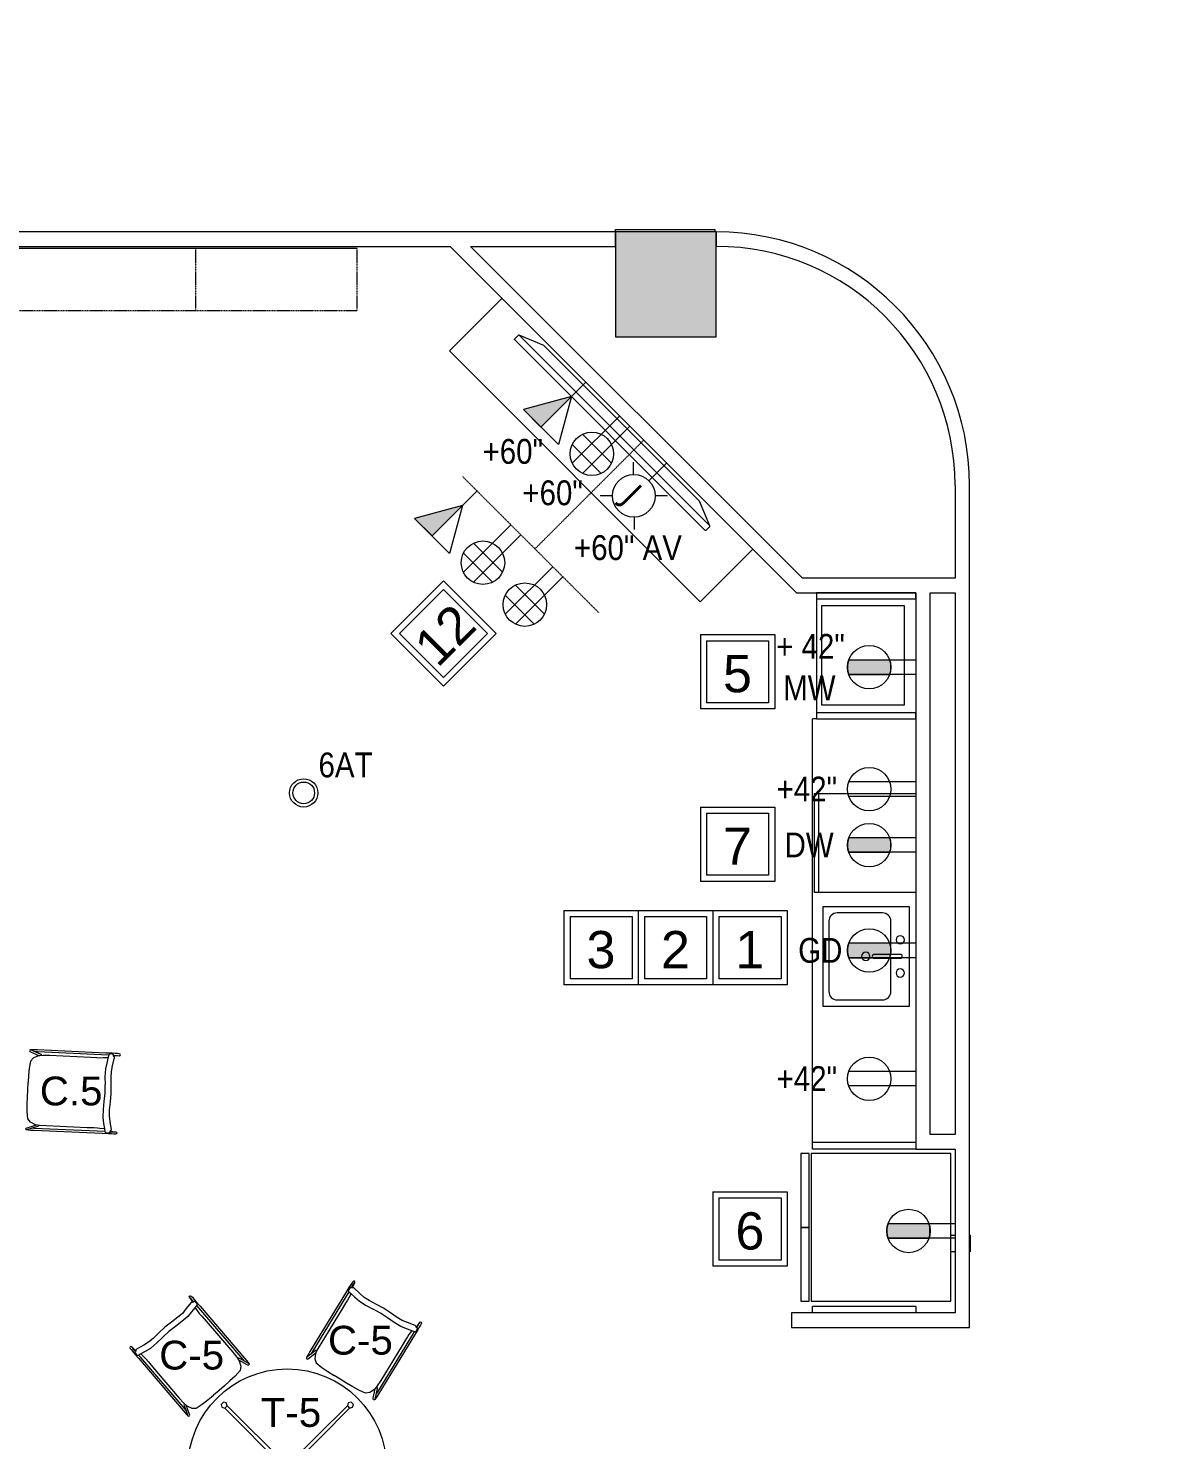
# Model space of a CAD drawing. Header units: inches. Extents: x 1 to 3921, y -2183 to 193.
# Drawn here: x 1444.7 to 1718.5, y -1881.9 to -1540.6 of the extents above; entities that cross this region are included whole.
import ezdxf

# ---------------------------------------------------------------- set-up
doc = ezdxf.new("R2010")
doc.units = ezdxf.units.IN
doc.header["$MEASUREMENT"] = 0
doc.linetypes.add('Hidden 1_16_', pattern=[0.09375, 0.0625, -0.03125])
doc.linetypes.add('Overhead', pattern=[0.15625, 0.09375, -0.0625])
for name, color, linetype, lineweight in [('8260 Willow Oaks_dwg _2_', 8, 'Continuous', 9), ('A-ANNO-NOTE', 131, 'Continuous', 20), ('A-COLS', 52, 'Continuous', 13), ('A-DETL', 90, 'Continuous', 9), ('A-FURN TAGS', 7, 'Continuous', 9), ('A-FURN-NEW', 7, 'Continuous', 9), ('AFUCH-P', 7, 'Continuous', 9), ('AFUTL-P', 7, 'Continuous', 9), ('Cougaar_Furn Plan_V01_1_dwg', 8, 'Continuous', 9), ('E-COMM-IDEN', 2, 'Continuous', 9), ('E-ELEC-FIXT-IDEN', 2, 'Continuous', 9), ('E-FURN-EXISTING', 7, 'Continuous', 9), ('I-WALL', 2, 'Continuous', 9), ('LEVEL 07 BB', 7, 'Continuous', 9), ('NOTES', 7, 'Continuous', 9), ('P-SANR-FIXT', 6, 'Continuous', 9), ('Q-CASE', 31, 'Continuous', 9), ('Q-SPCQ', 91, 'Continuous', 9)]:
    doc.layers.add(name, color=color, linetype=linetype, lineweight=lineweight)
doc.styles.add('Arial', font='arial.ttf', dxfattribs={"height": 6.966241})
doc.styles.add('Arial_7', font='arial.ttf', dxfattribs={"height": 9})
doc.styles.add('Arial_9', font='arial.ttf', dxfattribs={"width": 0.85, "height": 6})
doc.styles.add('Tahoma', font='tahoma.ttf', dxfattribs={"height": 6})

# ---------------------------------------------------------------- blocks, each defined once
blk = doc.blocks.new('Cougaar_Furn Plan_V01_1_dwg_T-4-2613232-New Construction - Tel_Data_Elec Plan')
at = {"layer": 'AFUTL-P'}
for p, q in [((-15.06, 14.53), (-1.15, 0.48)), ((-0.48, 1.15), (-14.53, 15.06)), ((1.16, 0.48), (15.06, 14.53)), ((-0.48, -1.16), (-14.53, -15.06)), ((0.48, -1.16), (14.53, -15.06)), ((15.06, -14.53), (1.16, -0.48))]:
    blk.add_line(p, q, dxfattribs=at)
at = {"layer": 'AFUTL-P', "flags": 128}
for points in [[(-15.98, 15.45), (-15.79, 14.73), (-15.06, 14.53), (-14.53, 15.06), (-14.73, 15.79), (-15.45, 15.98)], [(15.45, 15.98), (14.73, 15.79), (14.53, 15.06), (15.06, 14.53), (15.79, 14.73), (15.98, 15.45)], [(15.98, -15.45), (15.45, -15.98), (14.73, -15.79), (14.53, -15.06), (15.06, -14.53), (15.79, -14.73)]]:
    blk.add_lwpolyline(points, close=True, dxfattribs=at)
for points in [[(14.53, 15.06), (0.48, 1.15), (1.16, 0.48), (1.16, -0.48), (0.48, -1.16), (-0.48, -1.16), (-1.15, -0.48)], [(-15.06, -14.53), (-15.79, -14.73), (-15.98, -15.45), (-15.45, -15.98), (-14.73, -15.79), (-14.53, -15.06), (-15.06, -14.53), (-1.15, -0.48), (-1.15, 0.48), (-0.48, 1.15), (0.48, 1.15)]]:
    blk.add_lwpolyline(points, dxfattribs=at)
at = {"layer": 'AFUTL-P'}
blk.add_circle((0, 0), 24, dxfattribs=at)
blk = doc.blocks.new('Cougaar_Furn Plan_V01_1_dwg_C-5-2613233-New Construction - Tel_Data_Elec Plan')
at = {"layer": 'AFUCH-P', "flags": 128}
for points in [[(11.68, 6.49), (12.06, 6.39), (12.64, 6.24), (12.99, 6.14), (13.06, 6.09), (13.24, 6.13), (13.35, 6.28), (13.32, 6.47), (13.1, 6.62), (12.75, 6.73), (12.18, 6.88), (11.49, 7.05), (9.99, 7.41), (-6.07, 11.25), (-6.82, 11.42), (-7.42, 11.55), (-7.75, 11.6), (-7.93, 11.57), (-8.04, 11.42), (-8.01, 11.2), (-7.86, 11.09), (-5.88, 9.78)], [(-5.38, 9.72), (-5.35, 9.83), (-5.38, 10.01), (-5.54, 10.13), (-7.75, 11.6)], [(10.55, 6.76), (-6.19, 10.76), (-6.68, 10.87)], [(6.1, 7.05), (-3.53, 9.35), (-5.01, 9.68), (-6.12, 9.81), (-7.43, 9.55), (-8.27, 8.94), (-8.91, 7.3), (-9.37, 5.61), (-9.81, 3.92)], [(10.27, 6.15), (10.16, 6.17), (9.12, 6.35), (8.53, 6.45), (7.63, 6.67), (6.1, 7.05)], [(11, 6.98), (10.87, 6.99), (10.66, 6.92), (10.59, 6.84), (10.23, 6.07), (9.73, 4.98), (9.16, 3.63), (8.68, 1.74), (8.34, -0.15)], [(11.66, 6.3), (11.63, 6.35), (11.71, 6.57), (11.72, 6.62), (11.72, 6.66), (11.66, 6.75), (11.53, 6.8), (11, 6.98)], [(2.15, -9.48), (-7.48, -7.18), (-8.95, -6.8), (-10, -6.42), (-11.05, -5.59), (-11.53, -4.66), (-11.36, -2.91), (-11, -1.2), (-10.63, 0.51), (-10.24, 2.22), (-9.81, 3.92)], [(8.78, -11.78), (7.44, -11.33), (7.53, -11.29), (7.62, -11.24), (7.69, -11.13), (7.72, -11.04), (7.81, -9.01), (7.88, -7.64), (8.21, -6.25), (8.77, -4.37), (9.33, -2.46), (9.7, -0.51), (10.05, 1.42), (10.38, 2.81), (10.93, 4.07)], [(10.93, 4.07), (11.78, 5.92), (11.79, 6.01), (11.78, 6.14), (11.72, 6.22)], [(11.72, 6.22), (11.66, 6.3), (13.06, 6.09)], [(6.54, -11.63), (6.42, -11.58), (6.27, -11.43), (6.24, -11.32), (6.27, -10.47), (6.32, -9.28), (6.42, -7.81), (6.85, -5.92), (7.4, -4.07), (7.96, -2.13), (8.34, -0.15)], [(-11.95, -7.37), (-12.27, -7.27), (-12.42, -7.17), (-12.44, -6.98), (-12.31, -6.8), (-12.13, -6.77), (-9.77, -6.5)], [(-9.3, -6.67), (-9.32, -6.77), (-9.44, -6.93), (-9.63, -6.96), (-12.27, -7.27)], [(-10.61, -7.72), (-11.36, -7.53), (-11.95, -7.37)], [(6.24, -11.23), (-10.49, -7.23), (-10.98, -7.11)], [(7.37, -11.5), (7.76, -11.59), (8.34, -11.72), (8.7, -11.78), (8.78, -11.78), (8.93, -11.89), (8.96, -12.08), (8.85, -12.23), (8.58, -12.27), (8.22, -12.2), (7.65, -12.08), (6.95, -11.92), (5.45, -11.56), (-10.61, -7.72)], [(6.27, -10.56), (6.16, -10.54), (5.16, -10.23), (4.58, -10.05), (3.69, -9.83), (2.15, -9.48)], [(7.44, -11.33), (7.39, -11.36), (7.36, -11.59), (7.35, -11.64), (7.34, -11.68), (7.24, -11.73), (7.1, -11.72), (6.54, -11.63)]]:
    blk.add_lwpolyline(points, dxfattribs=at)
blk = doc.blocks.new('Cougaar_Furn Plan_V01_1_dwg_C_5-2613236-New Construction - Tel_Data_Elec Plan')
at = {"layer": 'A-FURN-NEW', "flags": 128}
for points in [[(-10.12, 20.31), (-10.12, 20.71), (-10.11, 21.3), (-10.09, 21.67), (-10.06, 21.75), (-10.14, 21.92), (-10.31, 21.99), (-10.49, 21.92), (-10.59, 21.67), (-10.61, 21.3), (-10.62, 20.71), (-10.62, 20), (-10.62, 18.46), (-10.62, 1.94), (-10.62, 1.17), (-10.6, 0.56), (-10.58, 0.23), (-10.51, 0.06), (-10.33, -0.01), (-10.13, 0.07), (-10.06, 0.24), (-9.25, 2.47)], [(-10.06, 21.75), (-9.94, 20.34), (-9.87, 20.42), (-9.81, 20.49), (-9.69, 20.54), (-9.59, 20.55), (-7.6, 20.15), (-6.24, 19.91), (-4.82, 19.91), (-2.86, 20.01), (-0.88, 20.12), (1.11, 20.01), (3.07, 19.91), (4.49, 19.91), (5.85, 20.15), (7.84, 20.55), (7.94, 20.54), (8.06, 20.49)], [(8.06, 20.49), (8.12, 20.42), (8.19, 20.34), (8.31, 21.75)], [(8.37, 20.31), (8.37, 20.71), (8.36, 21.3), (8.34, 21.67), (8.31, 21.75), (8.39, 21.92), (8.56, 21.99), (8.74, 21.92), (8.84, 21.67), (8.86, 21.3), (8.87, 20.71), (8.87, 20), (8.87, 18.46), (8.87, 1.94)], [(-9.94, 20.34), (-9.98, 20.3), (-10.21, 20.32), (-10.26, 20.32), (-10.31, 20.32), (-10.37, 20.24), (-10.4, 20.1), (-10.44, 19.54)], [(-10.44, 19.54), (-10.42, 19.41), (-10.31, 19.23), (-10.21, 19.17), (-9.38, 19), (-8.21, 18.77), (-6.76, 18.53), (-4.82, 18.5), (-2.89, 18.61)], [(-10.13, 19.15), (-10.13, 1.94), (-10.12, 1.44)], [(-9.47, 19.02), (-9.47, 18.91), (-9.4, 17.86), (-9.36, 17.26), (-9.36, 16.34), (-9.38, 14.76)], [(8.69, 19.54), (8.67, 19.41), (8.56, 19.23), (8.46, 19.17), (7.63, 19), (6.46, 18.77), (5.01, 18.53), (3.07, 18.5), (1.14, 18.61), (-0.88, 18.7), (-2.89, 18.61)], [(7.72, 19.02), (7.72, 18.91), (7.65, 17.86), (7.61, 17.26), (7.61, 16.34), (7.62, 14.76)], [(8.19, 20.34), (8.23, 20.3), (8.46, 20.32), (8.51, 20.32), (8.56, 20.32), (8.62, 20.24), (8.65, 20.1), (8.69, 19.54)], [(8.38, 19.15), (8.38, 1.94), (8.37, 1.44)], [(-9.38, 14.76), (-9.38, 4.86), (-9.35, 3.34), (-9.22, 2.24), (-8.66, 1.02), (-7.87, 0.34), (-6.13, 0.1), (-4.38, 0.05), (-2.63, 0.01)], [(7.62, 14.76), (7.62, 4.86), (7.6, 3.34), (7.47, 2.24), (6.9, 1.02), (6.12, 0.34), (4.38, 0.1), (2.62, 0.05), (0.88, 0.01), (-0.88, -0.01), (-2.63, 0.01)], [(-9.3, 2.97), (-9.41, 2.97), (-9.59, 2.9), (-9.66, 2.72), (-10.58, 0.23)], [(8.85, 0.56), (8.83, 0.23), (8.76, 0.06), (8.58, -0.01), (8.38, 0.07), (8.31, 0.24), (7.5, 2.47)], [(7.55, 2.97), (7.66, 2.97), (7.84, 2.9), (7.91, 2.72), (8.83, 0.23)], [(8.87, 1.94), (8.87, 1.17), (8.85, 0.56)]]:
    blk.add_lwpolyline(points, dxfattribs=at)
blk = doc.blocks.new('Cougaar_Furn Plan_V01_1_dwg__U24-2613237-New Construction - Tel_Data_Elec Plan')
blk.add_blockref('Cougaar_Furn Plan_V01_1_dwg_C_5-2613236-New Construction - Tel_Data_Elec Plan', (0.88, -10.99))
blk = doc.blocks.new('Cougaar_Furn Plan_V01_1_dwg__U25-2613238-New Construction - Tel_Data_Elec Plan')
blk.add_blockref('Cougaar_Furn Plan_V01_1_dwg__U24-2613237-New Construction - Tel_Data_Elec Plan', (1414.35, -1764.78))
for p, rotation in [((1387.16, -1814.9), 120), ((1444.16, -1813.38), 240)]:
    blk.add_blockref('Cougaar_Furn Plan_V01_1_dwg__U24-2613237-New Construction - Tel_Data_Elec Plan', p, dxfattribs=dict(rotation=rotation))
blk = doc.blocks.new('Cougaar_Furn Plan_V01_1_dwg-2613217-New Construction - Tel_Data_Elec Plan')
at = {"layer": 'NOTES'}
for p, q in [((1660.3, -1832.93), (1661.3, -1832.93)), ((1661.3, -1836.93), (1660.3, -1836.93)), ((1664.96, -1836.93), (1664.8, -1836.93))]:
    blk.add_line(p, q, dxfattribs=at)
at = {"layer": 'NOTES', "flags": 128}
blk.add_lwpolyline([(1664.8, -1832.93), (1664.96, -1832.93), (1664.96, -1836.93)], dxfattribs=at)
for name, p, rotation in [('Cougaar_Furn Plan_V01_1_dwg__U25-2613238-New Construction - Tel_Data_Elec Plan', (3274.87, -464.93), 267.4166265778429), ('Cougaar_Furn Plan_V01_1_dwg_C-5-2613233-New Construction - Tel_Data_Elec Plan', (1517.95, -1858.73), 71.99999999999999), ('Cougaar_Furn Plan_V01_1_dwg_C-5-2613233-New Construction - Tel_Data_Elec Plan', (1476.42, -1862.66), 144)]:
    blk.add_blockref(name, p, dxfattribs=dict(rotation=rotation))
blk.add_blockref('Cougaar_Furn Plan_V01_1_dwg_T-4-2613232-New Construction - Tel_Data_Elec Plan', (1499.88, -1889.28))
at = {"layer": 'A-FURN TAGS', "insert": (1440.07, -1794.6), "char_height": 6.966, "width": 18.0806, "attachment_point": 1, "line_spacing_factor": 0.941778, "style": 'Arial'}
blk.add_mtext('C.5', dxfattribs=at)
at = {"layer": 'E-FURN-EXISTING', "char_height": 6.966, "attachment_point": 1, "line_spacing_factor": 0.941778, "style": 'Arial'}
for s, insert, width in [('C-5', (1509.72, -1854.85), 18.6776), ('C-5', (1468.93, -1858.45), 18.6776), ('T-5', (1493.48, -1872.31), 17.3983)]:
    blk.add_mtext(s, dxfattribs=dict(at, insert=insert, width=width))
blk = doc.blocks.new('Counter Top _No Backsplash_ - Standard Counter Top-2542129-New Construction - Tel_Data_Elec Plan')
at = {"layer": 'Q-CASE', "lineweight": 13}
for p, q in [((-47.26, 0), (-47.26, 18)), ((-47.26, 18), (38.47, 18)), ((38.47, 0), (38.47, 18))]:
    blk.add_line(p, q, dxfattribs=at)
blk = doc.blocks.new('SPEC-EQUIP-TV - 75_ LCD-2404808-New Construction - Tel_Data_Elec Plan')
at = {"layer": 'Q-SPCQ'}
for p, q in [((-26.59, 4), (-32.6, 1.57)), ((-26.59, 4), (26.59, 4)), ((32.6, 1.57), (26.59, 4)), ((-32.7, 1.37), (-32.7, 0.75)), ((-32.7, 0.75), (-32.7, 0.12)), ((-32.6, 1.57), (32.6, 1.57)), ((32.7, 0.75), (32.7, 1.37)), ((32.7, 0.12), (32.7, 0.75)), ((-32.57, 0), (32.57, 0))]:
    blk.add_line(p, q, dxfattribs=at)
for points, knots in [([(-32.6, 1.57), (-32.6, 1.57), (-32.62, 1.56), (-32.63, 1.54), (-32.64, 1.53), (-32.65, 1.52), (-32.66, 1.51), (-32.67, 1.49), (-32.67, 1.48), (-32.68, 1.47), (-32.69, 1.45), (-32.69, 1.43), (-32.7, 1.41), (-32.7, 1.38), (-32.7, 1.37)], [0, 0, 0, 0, 0.125, 0.25, 0.3125, 0.375, 0.4375, 0.5, 0.5625, 0.625, 0.6875, 0.75, 0.875, 1, 1, 1, 1]), ([(-32.57, 0), (-32.59, 0), (-32.6, 0), (-32.62, 0.01), (-32.63, 0.02), (-32.64, 0.02), (-32.65, 0.03), (-32.66, 0.03), (-32.67, 0.04), (-32.68, 0.05), (-32.68, 0.06), (-32.69, 0.08), (-32.7, 0.1), (-32.7, 0.11), (-32.7, 0.12)], [0, 0, 0, 0, 0.166667, 0.25, 0.333333, 0.375, 0.416667, 0.5, 0.541667, 0.583333, 0.666667, 0.75, 0.833333, 1, 1, 1, 1]), ([(32.7, 0.12), (32.7, 0.11), (32.7, 0.1), (32.69, 0.08), (32.68, 0.06), (32.68, 0.05), (32.67, 0.04), (32.66, 0.03), (32.65, 0.03), (32.64, 0.02), (32.63, 0.02), (32.62, 0.01), (32.6, 0), (32.59, 0), (32.57, 0)], [-1, -1, -1, -1, -0.833333, -0.75, -0.666667, -0.583333, -0.541667, -0.5, -0.416667, -0.375, -0.333333, -0.25, -0.166667, 0, 0, 0, 0]), ([(32.7, 1.37), (32.7, 1.38), (32.7, 1.41), (32.69, 1.44), (32.68, 1.46), (32.67, 1.48), (32.67, 1.49), (32.66, 1.5), (32.66, 1.51), (32.65, 1.52), (32.64, 1.53), (32.63, 1.54), (32.62, 1.56), (32.6, 1.57), (32.6, 1.57)], [0, 0, 0, 0, 0.125, 0.25, 0.375, 0.4375, 0.5, 0.53125, 0.5625, 0.625, 0.6875, 0.75, 0.875, 1, 1, 1, 1])]:
    blk.add_open_spline(points, degree=3, knots=knots, dxfattribs=at)
blk = doc.blocks.new('Counter Top _No Backsplash_ - Standard Counter Top-2558841-New Construction - Tel_Data_Elec Plan')
at = {"layer": 'Q-CASE', "lineweight": 13}
for p, q in [((-47.26, 0), (-47.26, 25)), ((-47.26, 25), (55.16, 25)), ((55.16, 24), (55.16, 25))]:
    blk.add_line(p, q, dxfattribs=at)
blk = doc.blocks.new('Sink Kitchen-Single - 30_ x 21_ 2-2468446-New Construction - Tel_Data_Elec Plan')
at = {"layer": 'P-SANR-FIXT', "lineweight": 13}
for p, q in [((12.62, 10.59), (-11.38, 10.59)), ((-11.38, 10.59), (-11.38, -10.41)), ((12.62, -10.41), (12.62, 10.59)), ((0.12, 8.34), (0.12, 2.09)), ((1.12, 8.34), (1.12, 2.09)), ((-9.88, 4.09), (-9.88, -6.91)), ((0.12, 6.09), (-7.88, 6.09)), ((9.12, 6.09), (1.12, 6.09)), ((11.12, -6.91), (11.12, 4.09)), ((-7.88, -8.91), (9.12, -8.91)), ((-11.38, -10.41), (12.62, -10.41))]:
    blk.add_line(p, q, dxfattribs=at)
for centre, radius, start, end in [((-3.38, 8.34), 1, 360, 180), ((-3.38, 8.34), 1, 180, 0), ((0.62, 8.34), 0.5, 360, 180), ((4.62, 8.34), 1, 360, 180), ((4.62, 8.34), 1, 180, 360), ((-7.88, 4.09), 2, 90, 180), ((9.12, 4.09), 2, 360, 90), ((0.62, 0), 1, 360, 180), ((0.62, 0), 1, 180, 0), ((0.62, 2.09), 0.5, 180, 0), ((-7.88, -6.91), 2, 180, 270), ((9.12, -6.91), 2, 270, 0)]:
    blk.add_arc(centre, radius, start, end, dxfattribs=at)
blk = doc.blocks.new('Upper Cabinet - Standard Upper Cabinet-2571745-New Construction - Tel_Data_Elec Plan')
at = {"layer": 'Q-CASE', "lineweight": 13}
blk.add_line((48.74, 0), (-47.26, 0), dxfattribs=at)
at = {"layer": 'Q-CASE', "linetype": 'Overhead'}
for p, q in [((-47.26, 0), (-47.26, -15)), ((48.74, -15), (48.74, 0)), ((-47.26, -15), (48.74, -15))]:
    blk.add_line(p, q, dxfattribs=at)
blk = doc.blocks.new('Casework 2 - Casework 2-2471090-New Construction - Tel_Data_Elec Plan')
at = {"layer": 'Q-CASE', "color": 250, "lineweight": 20}
for p, q in [((-794.2, -1677.1), (-794.2, -1678.6)), ((-770.2, -1677.1), (-794.2, -1677.1)), ((-794.2, -1678.6), (-770.2, -1678.6)), ((-770.2, -1678.6), (-770.2, -1677.1)), ((-794.2, -1706.1), (-794.2, -1707.6)), ((-770.2, -1706.1), (-794.2, -1706.1)), ((-794.2, -1707.6), (-770.2, -1707.6)), ((-770.2, -1707.6), (-770.2, -1706.1))]:
    blk.add_line(p, q, dxfattribs=at)
at = {"layer": 'Q-CASE', "lineweight": 13}
blk.add_line((-794.2, -1678.6), (-794.2, -1706.1), dxfattribs=at)
blk = doc.blocks.new('Columns 1 - Columns 1-2495298-New Construction - Tel_Data_Elec Plan')
at = {"layer": 'A-COLS', "lineweight": 9}
h = blk.add_hatch(color=55, dxfattribs=at)
h.paths.add_polyline_path([(-344.46, -2150.94), (-338.28, -2144.77), (-338.28, -2115.04), (-368.16, -2115.04), (-368.16, -2117.34), (-369.17, -2117.34), (-369.17, -2147.78), (-360.5, -2147.78), (-354.06, -2141.34), (-347.61, -2147.78)], flags=0)
h.paths.add_polyline_path([(249.67, -2143.52), (255.5, -2137.69), (255.5, -2113.67), (220.65, -2113.67), (220.65, -2140.53), (220.23, -2113.67), (217.01, -2113.67), (217.01, -2140.67), (246.82, -2140.67)], flags=0)
h.paths.add_polyline_path([(-113.19, -2143.52), (-110.22, -2140.54), (-86.7, -2140.54), (-86.7, -2114.54), (-119.32, -2114.54), (-119.32, -2137.38), (-116.16, -2140.54)], flags=0)
h.paths.add_polyline_path([(-585.22, -2121.95), (-578.56, -2115.29), (-578.56, -2080.06), (-607.29, -2080.06), (-607.29, -2117.79), (-601.06, -2117.79), (-595.22, -2111.95), (-589.37, -2117.79)], flags=0)
h.paths.add_polyline_path([(-841.54, -2073), (-819.17, -2073), (-819.17, -2049), (-846.02, -2049), (-846.02, -2068.52), (-843.59, -2070.96)], flags=0)
h.paths.add_polyline_path([(-1068.66, -1845.88), (-1055.93, -1833.15), (-1055.93, -1808.86), (-1085.69, -1808.86), (-1085.69, -1828.86), (-1081.39, -1833.15)], flags=0)
h.paths.add_polyline_path([(-1277.28, -1619.05), (-1276.44, -1619.05), (-1276.44, -1589.05), (-1277.28, -1589.05), (-1277.28, -1587.14), (-1301.28, -1587.14), (-1301.28, -1589.05), (-1309.94, -1589.05), (-1317.71, -1596.83), (-1295.49, -1619.05)], flags=0)
h.paths.add_polyline_path([(-1083.3, -1617.89), (-1058.94, -1617.89), (-1058.94, -1593.96), (-1083.3, -1593.96)], flags=0)
h.paths.add_polyline_path([(-819.99, -1615.25), (-818.48, -1615.25), (-818.48, -1589.87), (-842.8, -1589.87), (-842.8, -1615.25), (-820.03, -1615.25)], flags=0)
h.paths.add_polyline_path([(-603.13, -1613.61), (-578.8, -1612.78), (-578.8, -1591.25), (-603.13, -1591.25), (-603.13, -1612.78)], flags=0)
h.paths.add_polyline_path([(-844.96, -1400.7), (-770.86, -1400.7), (-770.86, -1352.13), (-844.96, -1352.13)], flags=0)
h.paths.add_polyline_path([(-1083.3, -1379.2), (-1059.3, -1379.2), (-1059.3, -1352.54), (-1083.3, -1352.54)], flags=0)
h.paths.add_polyline_path([(-602.86, -1376.13), (-578.86, -1376.13), (-578.86, -1352.13), (-602.86, -1352.13)], flags=0)
h.paths.add_polyline_path([(-1312.55, -1375.07), (-1312.55, -1351.07), (-1313.43, -1351.07), (-1313.43, -1349.42), (-1344.55, -1349.42), (-1344.55, -1375.07), (-1313.43, -1375.07)], flags=0)
h.paths.add_polyline_path([(-1333.32, -1179.82), (-1313.99, -1179.82), (-1313.99, -1178.54), (-1311.93, -1178.54), (-1311.93, -1148.62), (-1333.32, -1148.62), (-1344.55, -1159.85), (-1344.55, -1178.54), (-1337.99, -1178.54), (-1337.99, -1179.82)], flags=0)
h.paths.add_polyline_path([(-1066.36, -921.65), (-1054.31, -921.65), (-1054.31, -892.1), (-1066.36, -880.04), (-1096.08, -909.76), (-1084.18, -921.65)], flags=0)
h.paths.add_polyline_path([(-843.09, -889.56), (-813.47, -889.56), (-813.47, -857.49), (-823.93, -847.03), (-829.95, -853.04), (-843.09, -853.04), (-843.09, -865.56), (-843.73, -865.56), (-843.73, -889.56)], flags=0)
h.paths.add_polyline_path([(-577.38, -853.79), (-577.38, -820.29), (-607.26, -820.29), (-607.26, -853.79)], flags=0)
at = {"layer": 'A-COLS', "color": 250, "lineweight": 20}
for p, q in [((-818.48, -1589.87), (-842.8, -1589.87)), ((-842.8, -1589.87), (-842.8, -1615.25)), ((-818.48, -1615.25), (-818.48, -1589.87)), ((-842.8, -1615.25), (-818.48, -1615.25))]:
    blk.add_line(p, q, dxfattribs=at)
blk = doc.blocks.new('Upper Cabinet - Standard Upper Cabinet-2553063-New Construction - Tel_Data_Elec Plan')
at = {"layer": 'Q-CASE', "lineweight": 13}
blk.add_line((48.74, 0), (9.74, 0), dxfattribs=at)
at = {"layer": 'Q-CASE', "linetype": 'Overhead'}
for p, q in [((48.74, -15), (48.74, 0)), ((9.74, -15), (48.74, -15))]:
    blk.add_line(p, q, dxfattribs=at)
blk = doc.blocks.new('Microwave - Microwave_VOA-2553737-New Construction - Tel_Data_Elec Plan')
at = {"layer": 'Q-SPCQ'}
for p, q in [((12, 0), (-12, 0)), ((-12, 0), (-12, -20)), ((12, -20), (12, 0)), ((-12, -20), (12, -20))]:
    blk.add_line(p, q, dxfattribs=at)
blk = doc.blocks.new('Counter Top _No Backsplash_ - Standard Counter Top 2-2586381-New Construction - Tel_Data_Elec Plan')
at = {"layer": 'Q-CASE', "lineweight": 13}
for p, q in [((-47.26, 0), (-47.26, 25)), ((-47.26, 25), (-45.71, 25)), ((-45.71, 0), (-45.71, 25))]:
    blk.add_line(p, q, dxfattribs=at)
blk = doc.blocks.new('SPEC-APPL-REFRIGERATOR-BOTTOM FREEZER1 - 36_ x 32_ _25 cu_ft__-2556692-New Construction - Tel_Data_Elec Plan')
at = {"layer": 'Q-SPCQ'}
for p, q in [((16.875, 0), (-18.875, 0)), ((-18.875, 0), (-18.875, -33.75)), ((16.875, -33.75), (16.875, 0)), ((-18.875, -33.75), (16.875, -33.75)), ((-1, -34.25), (-18.875, -34.25)), ((-18.875, -34.25), (-18.875, -36.25)), ((-18.875, -36.25), (-1, -36.25)), ((-1, -36.25), (-1, -34.25)), ((16.875, -34.25), (-1, -34.25)), ((-1, -34.25), (-1, -36.25)), ((-1, -36.25), (16.875, -36.25)), ((16.875, -36.25), (16.875, -34.25))]:
    blk.add_line(p, q, dxfattribs=at)
blk = doc.blocks.new('SPEC-APPL-DISHWASHER - 34_H x 24_W x 25_D ADA-2559050-New Construction - Tel_Data_Elec Plan')
at = {"layer": 'Q-SPCQ'}
for p, q in [((-12, -12.5), (-12, 12)), ((12, 12), (12, -12.5)), ((-12, -11.5), (12, -11.5)), ((12, -12.5), (-12, -12.5))]:
    blk.add_line(p, q, dxfattribs=at)
blk = doc.blocks.new('Counter Top _No Backsplash_ - Standard Counter Top-2558876-New Construction - Tel_Data_Elec Plan')
at = {"layer": 'Q-CASE', "lineweight": 13}
for p, q in [((-47.26, 0), (-47.26, 25)), ((-47.26, 25), (-45.71, 25)), ((-45.71, 0), (-45.71, 25)), ((-45.71, 0), (-47.26, 0))]:
    blk.add_line(p, q, dxfattribs=at)
blk = doc.blocks.new('8260 Willow Oaks_dwg _2_-2439531-New Construction - Tel_Data_Elec Plan')
at = {"layer": 'LEVEL 07 BB', "flags": 128}
blk.add_lwpolyline([(32200.39, 8998.21), (32200.39, 8998.82), (32224.39, 8998.82), (32224.39, 8998.21)], dxfattribs=at)
blk = doc.blocks.new('FORM Equipment_Fixture Tag - Square-214315-New Construction - Tel_Data_Elec Plan')
at = {"layer": 'A-ANNO-NOTE'}
for p, q in [((-0.09375, 0.09375), (0.09375, 0.09375)), ((-0.09375, 0.09375), (0.09375, 0.09375)), ((-0.09375, 0.09375), (0.09375, 0.09375)), ((-0.09375, 0.09375), (-0.09375, -0.09375)), ((-0.078125, 0.078125), (-0.078125, -0.078125)), ((-0.078125, 0.078125), (0.078125, 0.078125)), ((0.078125, 0.078125), (0.078125, -0.078125)), ((0.09375, 0.09375), (0.09375, -0.09375)), ((0.09375, -0.09375), (-0.09375, -0.09375)), ((0.078125, -0.078125), (-0.078125, -0.078125))]:
    blk.add_line(p, q, dxfattribs=at)

msp = doc.modelspace()

# ---------------------------------------------------------------- hatches: boundary and pattern name
at = {"layer": 'A-ANNO-NOTE', "lineweight": 9}
for points in [[(1568.64, -1637.05), (1576.03, -1629.66), (1564.4, -1632.81)], [(1542.32, -1663.37), (1549.71, -1655.98), (1538.08, -1659.13)], [(1642.85, -1696.17), (1642.85, -1694.05), (1642.78, -1694.52)], [(1642.85, -1696.17), (1642.78, -1694.52), (1642.78, -1695.7)], [(1642.85, -1694.05), (1653.11, -1693.93), (1643.04, -1693.37)], [(1653.23, -1694.75), (1653.11, -1693.93), (1642.85, -1694.05)], [(1642.85, -1696.17), (1653.23, -1695.46), (1642.85, -1694.05)], [(1653.23, -1695.46), (1653.23, -1694.75), (1642.85, -1694.05)], [(1653.11, -1696.28), (1653.23, -1695.46), (1642.85, -1696.17)], [(1653.11, -1693.93), (1652.95, -1693.37), (1643.04, -1693.37)], [(1653.23, -1694.75), (1653.21, -1694.52), (1653.11, -1693.93)], [(1643.01, -1696.74), (1653.11, -1696.28), (1642.85, -1696.17)], [(1652.95, -1696.85), (1653.11, -1696.28), (1643.01, -1696.74)], [(1643.04, -1696.85), (1652.95, -1696.85), (1643.01, -1696.74)], [(1642.85, -1737.05), (1653.11, -1736.93), (1643.04, -1736.37)], [(1653.11, -1736.93), (1652.95, -1736.37), (1643.04, -1736.37)], [(1642.85, -1739.17), (1642.85, -1737.05), (1642.78, -1737.52)], [(1642.85, -1739.17), (1642.78, -1737.52), (1642.78, -1738.7)], [(1653.23, -1737.75), (1653.11, -1736.93), (1642.85, -1737.05)], [(1642.85, -1739.17), (1653.23, -1738.46), (1642.85, -1737.05)], [(1653.23, -1738.46), (1653.23, -1737.75), (1642.85, -1737.05)], [(1653.11, -1739.28), (1653.23, -1738.46), (1642.85, -1739.17)], [(1643.01, -1739.74), (1653.11, -1739.28), (1642.85, -1739.17)], [(1652.95, -1739.85), (1653.11, -1739.28), (1643.01, -1739.74)], [(1643.04, -1739.85), (1652.95, -1739.85), (1643.01, -1739.74)], [(1653.23, -1737.75), (1653.21, -1737.52), (1653.11, -1736.93)], [(1642.85, -1764.64), (1642.85, -1762.52), (1642.78, -1762.99)], [(1642.85, -1764.64), (1642.78, -1762.99), (1642.78, -1764.17)], [(1642.85, -1762.52), (1653.11, -1762.41), (1643.04, -1761.84)], [(1653.23, -1763.23), (1653.11, -1762.41), (1642.85, -1762.52)], [(1642.85, -1764.64), (1653.23, -1763.94), (1642.85, -1762.52)], [(1653.23, -1763.94), (1653.23, -1763.23), (1642.85, -1762.52)], [(1653.11, -1764.76), (1653.23, -1763.94), (1642.85, -1764.64)], [(1653.11, -1762.41), (1652.95, -1761.84), (1643.04, -1761.84)], [(1653.23, -1763.23), (1653.21, -1762.99), (1653.11, -1762.41)], [(1643.01, -1765.21), (1653.11, -1764.76), (1642.85, -1764.64)], [(1652.95, -1765.32), (1653.11, -1764.76), (1643.01, -1765.21)], [(1643.04, -1765.32), (1652.95, -1765.32), (1643.01, -1765.21)], [(1652.35, -1832.44), (1652.35, -1830.33), (1652.28, -1831.98)], [(1652.28, -1831.98), (1652.35, -1830.33), (1652.28, -1830.79)], [(1662.45, -1833.13), (1662.45, -1829.64), (1652.35, -1832.44)], [(1652.35, -1830.33), (1662.45, -1829.64), (1652.54, -1829.64)], [(1652.35, -1832.44), (1662.45, -1829.64), (1652.35, -1830.33)], [(1662.45, -1833.13), (1662.52, -1829.87), (1662.45, -1829.64)], [(1662.45, -1833.13), (1662.52, -1832.9), (1662.52, -1829.87)], [(1662.52, -1832.9), (1662.71, -1831.98), (1662.52, -1829.87)], [(1662.71, -1831.98), (1662.71, -1830.79), (1662.52, -1829.87)], [(1662.71, -1830.79), (1662.7, -1830.68), (1662.52, -1829.87)], [(1662.7, -1830.68), (1662.66, -1830.44), (1662.52, -1829.87)], [(1662.71, -1831.98), (1662.73, -1831.86), (1662.73, -1830.91)], [(1662.45, -1833.13), (1652.35, -1832.44), (1652.51, -1833.01)], [(1652.54, -1833.13), (1662.45, -1833.13), (1652.51, -1833.01)]]:
    msp.add_hatch(color=256, dxfattribs=at).paths.add_polyline_path(points, flags=0)

# ---------------------------------------------------------------- linework, layer by layer
at = {"layer": 'A-ANNO-NOTE'}
for p, q in [((1579.51, -1626.18), (1568.64, -1637.05)), ((1576.03, -1629.66), (1564.4, -1632.81)), ((1576.03, -1629.66), (1564.4, -1632.81)), ((1568.64, -1637.05), (1576.03, -1629.66)), ((1576.03, -1629.66), (1572.88, -1641.29)), ((1564.4, -1632.81), (1568.64, -1637.05)), ((1564.4, -1632.81), (1572.88, -1641.29)), ((1587.67, -1634.34), (1576.22, -1645.79)), ((1590.13, -1636.8), (1578.68, -1648.25)), ((1578.68, -1638.79), (1585.68, -1645.79)), ((1576.22, -1641.25), (1583.22, -1648.25)), ((1591.05, -1648.51), (1591.05, -1645.5)), ((1599.04, -1645.71), (1594.74, -1650.02)), ((1553.19, -1652.5), (1542.32, -1663.37)), ((1585.94, -1653.71), (1582.93, -1653.71)), ((1596.25, -1653.62), (1599.25, -1653.62)), ((1549.71, -1655.98), (1538.08, -1659.13)), ((1549.71, -1655.98), (1538.08, -1659.13)), ((1542.32, -1663.37), (1549.71, -1655.98)), ((1549.71, -1655.98), (1546.56, -1667.62)), ((1538.08, -1659.13), (1542.32, -1663.37)), ((1538.08, -1659.13), (1546.56, -1667.62)), ((1561.35, -1660.65), (1549.89, -1672.11)), ((1591.14, -1658.82), (1591.14, -1661.82)), ((1563.81, -1663.12), (1552.36, -1674.57)), ((1552.36, -1665.1), (1559.36, -1672.11)), ((1549.89, -1667.57), (1556.9, -1674.57)), ((1571.49, -1670.8), (1560.03, -1682.25)), ((1573.95, -1673.26), (1562.5, -1684.71)), ((1562.5, -1675.25), (1569.5, -1682.25)), ((1560.03, -1677.71), (1567.04, -1684.71)), ((1652.95, -1693.37), (1643.04, -1693.37)), ((1659.24, -1693.37), (1643.04, -1693.37)), ((1643.04, -1696.85), (1652.95, -1696.85)), ((1659.24, -1696.85), (1643.04, -1696.85)), ((1659.24, -1722.84), (1643.04, -1722.84)), ((1659.24, -1726.32), (1643.04, -1726.32)), ((1652.95, -1736.37), (1643.04, -1736.37)), ((1659.24, -1736.37), (1643.04, -1736.37)), ((1643.04, -1739.85), (1652.95, -1739.85)), ((1659.24, -1739.85), (1643.04, -1739.85)), ((1652.95, -1761.84), (1643.04, -1761.84)), ((1659.24, -1761.84), (1643.04, -1761.84)), ((1643.04, -1765.32), (1652.95, -1765.32)), ((1659.24, -1765.32), (1643.04, -1765.32)), ((1659.24, -1792.84), (1643.04, -1792.84)), ((1659.24, -1796.32), (1643.04, -1796.32)), ((1662.45, -1829.64), (1652.54, -1829.64)), ((1668.74, -1829.64), (1652.54, -1829.64)), ((1652.54, -1833.13), (1662.45, -1833.13)), ((1668.74, -1833.13), (1652.54, -1833.13))]:
    msp.add_line(p, q, dxfattribs=at)
for centre, radius in [((1580.95, -1643.52), 5.25), ((1591.09, -1653.66), 5.16), ((1554.63, -1669.84), 5.25), ((1564.77, -1679.98), 5.25), ((1648, -1695.11), 5.25), ((1648, -1724.58), 5.25), ((1511.29, -1725.48), 3.42), ((1511.29, -1725.48), 2.62), ((1648, -1738.11), 5.25), ((1648, -1763.58), 5.25), ((1648, -1794.58), 5.25), ((1657.5, -1831.38), 5.25)]:
    msp.add_circle(centre, radius, dxfattribs=at)
for centre, start, end in [((1648, -1695.11), 160.6207, 199.3793), ((1648, -1695.11), 340.6207, 19.3793), ((1648, -1738.11), 160.6207, 199.3793), ((1648, -1738.11), 340.6207, 19.3793), ((1648, -1763.58), 160.6207, 199.3793), ((1648, -1763.58), 340.6207, 19.3793), ((1657.5, -1831.38), 160.6207, 199.3793), ((1657.5, -1831.38), 340.6207, 19.3793)]:
    msp.add_arc(centre, 5.25, start, end, dxfattribs=at)
at = {"layer": 'A-DETL', "linetype": 'Hidden 1_16_', "lineweight": 20}
for p, q in [((1593.51, -1640.18), (1567.19, -1666.5)), ((1549.72, -1649.03), (1582.57, -1681.87))]:
    msp.add_line(p, q, dxfattribs=at)
at = {"layer": 'I-WALL', "color": 250, "lineweight": 20}
for p, q in [((1586.64, -1589.87), (1244.64, -1589.87)), ((1586.64, -1593.37), (1586.64, -1589.87)), ((1610.96, -1589.87), (1610.96, -1593.37)), ((1248.14, -1593.37), (1546.7, -1593.37)), ((1546.7, -1593.37), (1630.44, -1677.1)), ((1551.65, -1593.37), (1586.64, -1593.37)), ((1631.89, -1673.6), (1551.65, -1593.37)), ((1668.74, -1651.15), (1668.74, -1673.6)), ((1672.24, -1854.68), (1672.24, -1651.15)), ((1668.74, -1673.6), (1631.89, -1673.6)), ((1630.44, -1677.1), (1659.24, -1677.1)), ((1659.24, -1677.1), (1659.24, -1811.58)), ((1662.74, -1808.08), (1662.74, -1677.1)), ((1662.74, -1677.1), (1668.74, -1677.1)), ((1668.74, -1677.1), (1668.74, -1808.08)), ((1668.74, -1808.08), (1662.74, -1808.08)), ((1659.24, -1811.58), (1668.74, -1811.58)), ((1668.74, -1811.58), (1668.74, -1851.18)), ((1668.74, -1851.18), (1629.24, -1851.18)), ((1629.24, -1851.18), (1629.24, -1854.68)), ((1629.24, -1854.68), (1672.24, -1854.68))]:
    msp.add_line(p, q, dxfattribs=at)
for radius in [61.28, 57.78]:
    msp.add_arc((1610.96, -1651.15), radius, 0, 90, dxfattribs=at)

# ---------------------------------------------------------------- block references
at = {"layer": '8260 Willow Oaks_dwg _2_', "color": 7}
msp.add_blockref('8260 Willow Oaks_dwg _2_-2439531-New Construction - Tel_Data_Elec Plan', (-30613.75, -10588.08), dxfattribs=at)
at = {"layer": 'A-ANNO-NOTE', "xscale": 96, "yscale": 96, "zscale": 96, "rotation": 44.99999999999979}
msp.add_blockref('FORM Equipment_Fixture Tag - Square-214315-New Construction - Tel_Data_Elec Plan', (1545.09, -1686.95), dxfattribs=at)
at = {"layer": 'A-ANNO-NOTE', "xscale": 96, "yscale": 96, "zscale": 96}
for p in [(1616.17, -1696.19), (1616.17, -1737.9), (1583.17, -1762.9), (1601.17, -1762.9), (1619.17, -1762.9), (1619.17, -1830.9)]:
    msp.add_blockref('FORM Equipment_Fixture Tag - Square-214315-New Construction - Tel_Data_Elec Plan', p, dxfattribs=at)
at = {"layer": 'A-COLS', "lineweight": 9}
msp.add_blockref('Columns 1 - Columns 1-2495298-New Construction - Tel_Data_Elec Plan', (2429.44, 0), dxfattribs=at)
at = {"layer": 'Cougaar_Furn Plan_V01_1_dwg', "color": 7}
msp.add_blockref('Cougaar_Furn Plan_V01_1_dwg-2613217-New Construction - Tel_Data_Elec Plan', (7.44, 0.54), dxfattribs=at)
at = {"layer": 'P-SANR-FIXT', "lineweight": 13, "rotation": 269.9999999999998}
msp.add_blockref('Sink Kitchen-Single - 30_ x 21_ 2-2468446-New Construction - Tel_Data_Elec Plan', (1647.15, -1764.39), dxfattribs=at)
at = {"layer": 'Q-CASE', "lineweight": 13}
for name, p in [('Upper Cabinet - Standard Upper Cabinet-2571745-New Construction - Tel_Data_Elec Plan', (1436.5, -1593.87)), ('Upper Cabinet - Standard Upper Cabinet-2553063-New Construction - Tel_Data_Elec Plan', (1475.5, -1593.87)), ('Casework 2 - Casework 2-2471090-New Construction - Tel_Data_Elec Plan', (2429.44, 0))]:
    msp.add_blockref(name, p, dxfattribs=at)
for name, p, rotation in [('Counter Top _No Backsplash_ - Standard Counter Top-2542129-New Construction - Tel_Data_Elec Plan', (1586.46, -1633.13), 134.9999999999998), ('Counter Top _No Backsplash_ - Standard Counter Top-2558841-New Construction - Tel_Data_Elec Plan', (1659.24, -1762.77), 89.99999999999984), ('Counter Top _No Backsplash_ - Standard Counter Top 2-2586381-New Construction - Tel_Data_Elec Plan', (1659.24, -1764.32), 89.99999999999984), ('Counter Top _No Backsplash_ - Standard Counter Top-2558876-New Construction - Tel_Data_Elec Plan', (1659.24, -1803.92), 89.99999999999984)]:
    msp.add_blockref(name, p, dxfattribs=dict(at, rotation=rotation))
at = {"layer": 'Q-SPCQ'}
for name, p, rotation in [('SPEC-EQUIP-TV - 75_ LCD-2404808-New Construction - Tel_Data_Elec Plan', (1585.32, -1638.99), 314.9999999999997), ('Microwave - Microwave_VOA-2553737-New Construction - Tel_Data_Elec Plan', (1636.48, -1692.23), 90.00000000000017), ('SPEC-APPL-DISHWASHER - 34_H x 24_W x 25_D ADA-2559050-New Construction - Tel_Data_Elec Plan', (1647.24, -1737.6), 269.9999999999996), ('SPEC-APPL-REFRIGERATOR-BOTTOM FREEZER1 - 36_ x 32_ _25 cu_ft__-2556692-New Construction - Tel_Data_Elec Plan', (1667.74, -1831.51), 269.9999999999998)]:
    msp.add_blockref(name, p, dxfattribs=dict(at, rotation=rotation))

# ---------------------------------------------------------------- texts
at = {"layer": 'A-ANNO-NOTE', "lineweight": 9, "attachment_point": 1}
for s, insert, char_height, width, rotation, style in [('J', (1592.1, -1650.45), 6, 3.939, 315, 'Tahoma'), ('12', (1537.28, -1689.06), 9, 16.968, 45, 'Arial_7')]:
    msp.add_mtext(s, dxfattribs=dict(at, insert=insert, char_height=char_height, width=width, rotation=rotation, style=style))
at = {"layer": 'A-ANNO-NOTE', "lineweight": 9, "char_height": 9, "width": 8.484, "attachment_point": 1, "style": 'Arial_7'}
for s, insert in [('5', (1612.65, -1692.16)), ('7', (1612.65, -1733.87)), ('3', (1579.65, -1758.87)), ('2', (1597.65, -1758.87)), ('1', (1615.65, -1758.87)), ('6', (1615.65, -1826.87))]:
    msp.add_mtext(s, dxfattribs=dict(at, insert=insert))
at = {"layer": 'E-COMM-IDEN', "insert": (1554.53, -1639.93), "char_height": 6, "width": 18.0285, "attachment_point": 1, "style": 'Arial_9'}
msp.add_mtext('+60"', dxfattribs=at)
at = {"layer": 'E-ELEC-FIXT-IDEN', "char_height": 6, "attachment_point": 1, "style": 'Arial_9'}
for s, insert, width in [('+60"', (1564.15, -1649.94), 18.0285), ('+60" AV', (1576.62, -1663.2), 32.4513), ('+ 42"', (1625.5, -1687.07), 20.604), ('MW', (1627.2, -1697.07), 16.7407), ('6AT', (1514.87, -1715.72), 16.2256), ('+42"', (1625.6, -1721.55), 18.0285), ('DW', (1627.53, -1735.07), 15.7105), ('GD', (1630.82, -1760.55), 13.3926), ('+42"', (1625.6, -1791.55), 18.0285)]:
    msp.add_mtext(s, dxfattribs=dict(at, insert=insert, width=width))

doc.saveas('drawing.dxf')
